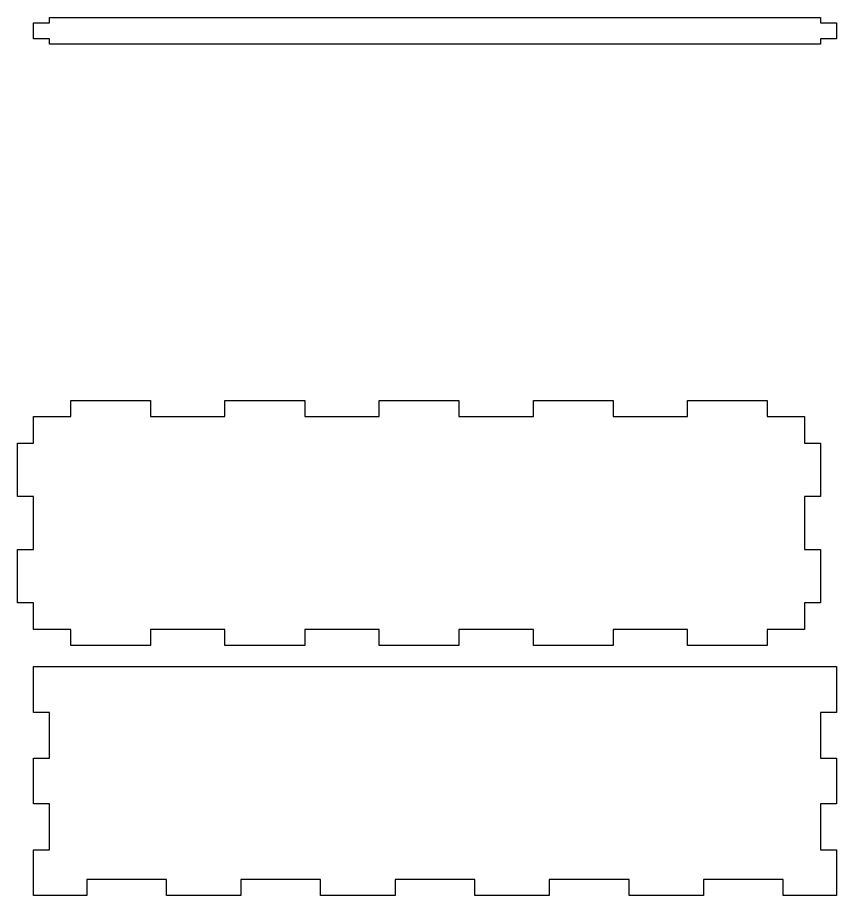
# Model space of a CAD drawing. Header units: millimetres. Extents: x 14 to 825, y 20 to 367.
# Drawn here: x 14 to 322, y 20 to 350 of the extents above; entities that cross this region are included whole.
import ezdxf

# ---------------------------------------------------------------- set-up
doc = ezdxf.new("R2010")
doc.units = ezdxf.units.MM
doc.layers.add('CUT_6MM', color=7, linetype='Continuous')

msp = doc.modelspace()

# ---------------------------------------------------------------- linework, layer by layer
at = {"layer": 'CUT_6MM'}
for points in [[(20, 342), (20, 348), (26, 348), (26, 350), (316, 350), (316, 348), (322, 348), (322, 342), (316, 342), (316, 340), (26, 340), (26, 342), (20, 342)], [(20, 120), (20, 130), (14, 130), (14, 150), (20, 150), (20, 170), (14, 170), (14, 190), (20, 190), (20, 200), (34, 200), (34, 206), (64, 206), (64, 200), (92, 200), (92, 206), (122, 206), (122, 200), (150, 200), (150, 206), (180, 206), (180, 200), (208, 200), (208, 206), (238, 206), (238, 200), (266, 200), (266, 206), (296, 206), (296, 200), (310, 200), (310, 190), (316, 190), (316, 170), (310, 170), (310, 150), (316, 150), (316, 130), (310, 130), (310, 120), (296, 120), (296, 114), (266, 114), (266, 120), (238, 120), (238, 114), (208, 114), (208, 120), (180, 120), (180, 114), (150, 114), (150, 120), (122, 120), (122, 114), (92, 114), (92, 120), (64, 120), (64, 114), (34, 114), (34, 120), (20, 120)], [(244, 26), (214, 26), (214, 20), (186, 20), (186, 26), (156, 26), (156, 20), (128, 20), (128, 26), (98, 26), (98, 20), (70, 20), (70, 26), (40, 26), (40, 20), (20, 20), (20, 37.2), (26, 37.2), (26, 54.4), (20, 54.4), (20, 71.6), (26, 71.6), (26, 88.8), (20, 88.8), (20, 106), (322, 106), (322, 88.8), (316, 88.8), (316, 71.6), (322, 71.6), (322, 54.4), (316, 54.4), (316, 37.2), (322, 37.2), (322, 20), (302, 20), (302, 26), (272, 26), (272, 20), (244, 20), (244, 26)]]:
    msp.add_lwpolyline(points, close=True, dxfattribs=at)

doc.saveas('drawing.dxf')
